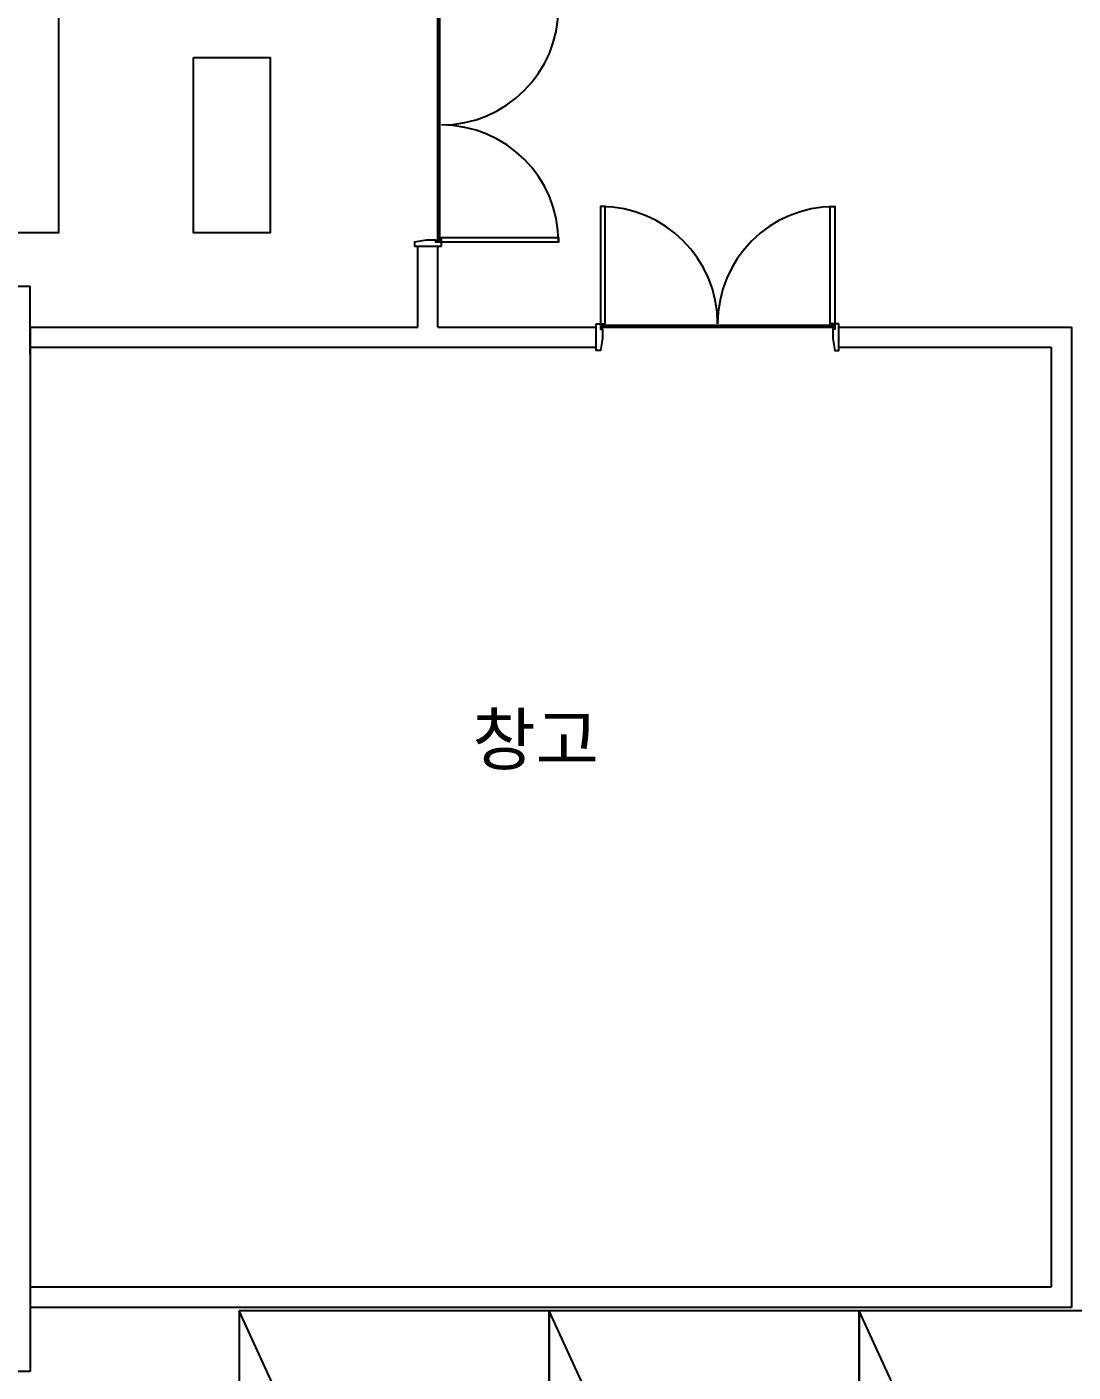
# Model space of a CAD drawing. Header units: millimetres. Extents: x -38475 to 94728, y -31127 to 90245.
# Drawn here: x 68000 to 75762, y -7860 to 2123 of the extents above; entities that cross this region are included whole.
import ezdxf
from ezdxf.enums import TextEntityAlignment as Align

# ---------------------------------------------------------------- set-up
doc = ezdxf.new("R2010")
doc.units = ezdxf.units.MM
doc.layers.add('e-plan', color=9, linetype='Continuous')
doc.styles.add('xr_plan$0$USUN', font='malgun_0.ttf')

# ---------------------------------------------------------------- blocks, each defined once
blk = doc.blocks.new('xr_plan$0$여성주차-1')
at = {"layer": 'e-plan'}
for p, q in [((2300, 0), (0, 5000)), ((0, 5000), (0, 0)), ((2300, 5000), (0, 5000)), ((2300, 0), (2300, 5000)), ((300, 3875), (300, 3725)), ((550, 3875), (550, 3725)), ((1750, 3875), (1750, 3725)), ((2000, 3875), (2000, 3725)), ((960.1, 2119.6), (960.1, 1916.4)), ((1242.4, 2194.5), (1057.6, 2194.5)), ((1339.9, 1916.4), (1339.9, 2119.6)), ((653.8, 1703.3), (653.8, 1618.9)), ((1646.2, 1618.9), (1646.2, 1703.3)), ((653.8, 1618.9), (1024.8, 1618.9)), ((1024.8, 1618.9), (1024.8, 1400)), ((1275.2, 1400), (1275.2, 1618.9)), ((1275.2, 1618.9), (1646.2, 1618.9)), ((1024.8, 1400), (1275.2, 1400)), ((0, 0), (2300, 0))]:
    blk.add_line(p, q, dxfattribs=at)
for points in [[(800, 3725), (800, 3875), (50, 3875), (50, 3725)], [(2250, 3875), (2250, 3725), (1500, 3725), (1500, 3875)]]:
    blk.add_lwpolyline(points, close=True, dxfattribs=at)
for centre in [(175, 3800), (425, 3800), (675, 3800), (1625, 3800), (1875, 3800), (2125, 3800)]:
    blk.add_circle(centre, 15, dxfattribs=at)
for centre, radius, start, end in [((1094.3, 2045.9), 153.1, 103.85517, 151.21889), ((1205.7, 2045.9), 153.1, 28.78111, 76.14483), ((990.8, 1545.8), 371.9, 94.72134, 154.94395), ((1309.2, 1545.8), 371.9, 25.05605, 85.27866)]:
    blk.add_arc(centre, radius, start, end, dxfattribs=at)
blk.add_ellipse((1150, 2374.1), major_axis=(-173.5, 0), ratio=0.705472, start_param=1.570796326788607, end_param=7.853981633968193, dxfattribs=at)
blk = doc.blocks.new('Xref-지하2층')
at = {"layer": 'e-plan'}
for p, q in [((74572.5, 14170), (74572.5, 12430)), ((74587.5, 14170), (74587.5, 12430)), ((71550, 11800), (71550, 4050)), ((77520, 11812.5), (75780, 11812.5)), ((77520, 11797.5), (75780, 11797.5)), ((71550, 4050), (71300, 4050))]:
    blk.add_line(p, q, dxfattribs=at)
at = {"layer": 'e-plan', "linetype": 'Continuous'}
for p, q in [((74425, 11800), (74425, 12400)), ((74425, 12400), (74575, 12400)), ((74575, 11800), (74575, 12400)), ((71550, 11800), (74425, 11800)), ((74575, 11800), (75750, 11800)), ((75750, 11650), (75750, 11800)), ((77550, 11800), (79275, 11800)), ((77550, 11650), (77550, 11800)), ((79275, 11800), (79275, 4525)), ((71550, 11650), (75750, 11650)), ((77550, 11650), (79125, 11650)), ((79125, 11650), (79125, 4675)), ((79125, 4675), (71550, 4675)), ((79275, 4525), (71550, 4525))]:
    blk.add_line(p, q, dxfattribs=at)
at = {"layer": 'e-plan'}
for points in [[(70950, 14220), (71760, 14220), (71760, 12500), (70950, 12500)], [(72760, 13800), (73330, 13800), (73330, 12500), (72760, 12500)]]:
    blk.add_lwpolyline(points, close=True, dxfattribs=at)
for points in [[(75780, 11825), (75815, 11825), (75815, 12695), (75780, 12695), (75780, 11825)], [(77520, 11825), (77485, 11825), (77485, 12695), (77520, 12695), (77520, 11825)], [(74600, 12400), (74600, 12430), (74560, 12430), (74560, 12445), (74490, 12445), (74400, 12430), (74400, 12400), (74600, 12400)], [(74600, 12430), (74600, 12465), (75470, 12465), (75470, 12430), (74600, 12430)], [(71550, 11600), (71550, 12100), (70750, 12100), (70750, 11800)], [(75750, 11825), (75780, 11825), (75780, 11785), (75795, 11785), (75795, 11715), (75780, 11625), (75750, 11625), (75750, 11825)], [(77550, 11825), (77520, 11825), (77520, 11785), (77505, 11785), (77505, 11715), (77520, 11625), (77550, 11625), (77550, 11825)]]:
    blk.add_lwpolyline(points, dxfattribs=at)
for centre, start, end in [((74600, 14170), 270, 0), ((74600, 12430), 0, 90), ((75780, 11825), 0, 90), ((77520, 11825), 90, 180)]:
    blk.add_arc(centre, 870, start, end, dxfattribs=at)
at = {"layer": 'e-plan', "linetype": 'Continuous'}
for p in [(73100, -500), (75400, -500), (77700, -500)]:
    blk.add_blockref('xr_plan$0$여성주차-1', p, dxfattribs=at)
at = {"layer": 'e-plan', "ltscale": 3, "style": 'xr_plan$0$USUN'}
blk.add_text('창고', height=375, dxfattribs=at).set_placement((75300, 8739.8), align=Align.MIDDLE_CENTER)
blk = doc.blocks.new('A$C61602750')
at = {"layer": 'e-plan'}
blk.add_blockref('Xref-지하2층', (-3525, -11905), dxfattribs=at)

msp = doc.modelspace()

# ---------------------------------------------------------------- block references
at = {"layer": 'e-plan'}
msp.add_blockref('A$C61602750', (0, 0), dxfattribs=at)

doc.saveas('drawing.dxf')
